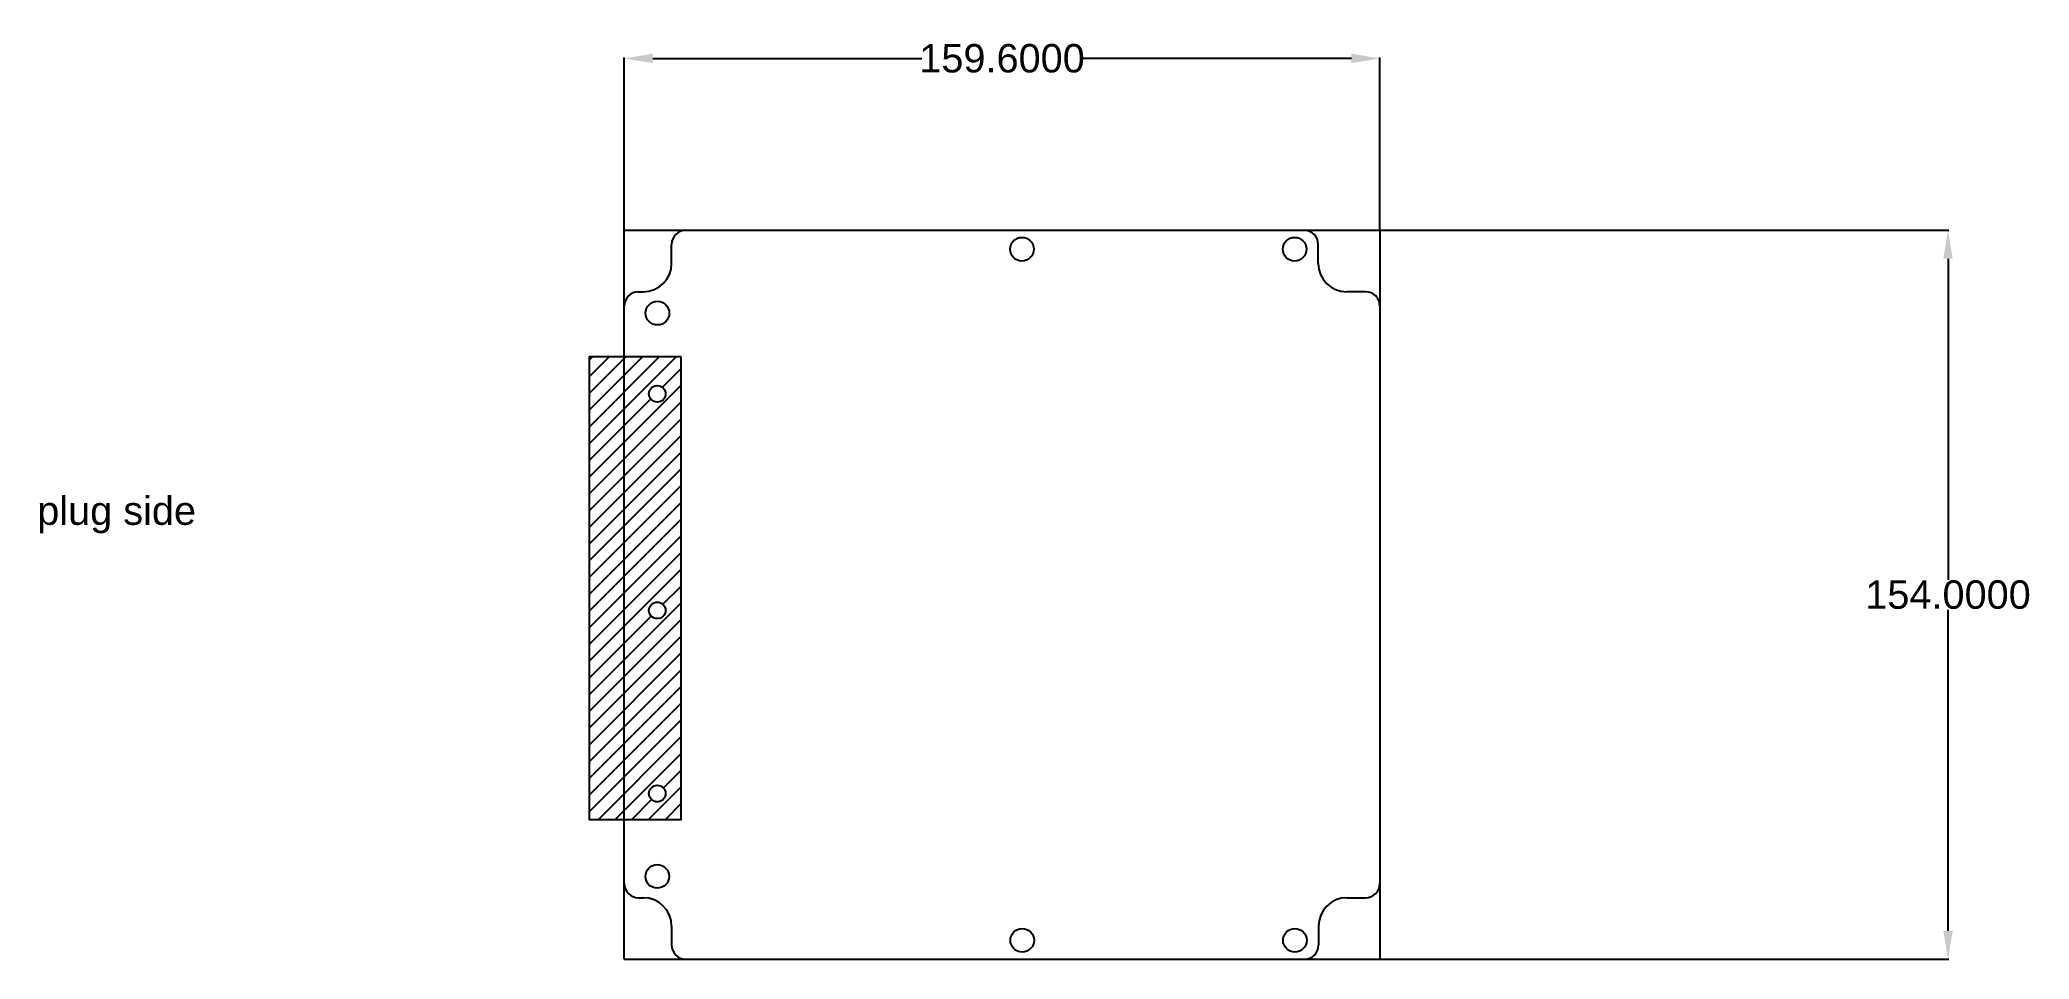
# Model space of a CAD drawing. Header units: millimetres. Extents: x -116 to 304, y 11 to 206.
import ezdxf

# ---------------------------------------------------------------- set-up
doc = ezdxf.new("R2010")
doc.units = ezdxf.units.MM
doc.header["$MEASUREMENT"] = 0
doc.styles.get("Standard").update_dxf_attribs({"font": 'arial.ttf', "height": 6})
doc.dimstyles.get("Standard").update_dxf_attribs({"dimtxt": 6, "dimasz": 6, "dimexe": 0.18, "dimexo": 0.0625, "dimgap": 0.09, "dimtad": 0, "dimtih": 1, "dimtoh": 1, "dimdec": 4, "dimzin": 0, "dimdsep": 46, "dimtxsty": 'Standard', "dimcen": 0.09, "dimadec": 0, "dimazin": 0, "dimtfac": 1, "dimtdec": 4, "dimtofl": 0, "dimtmove": 0, "dimatfit": 3, "dimfxl": 1, "dimtolj": 1, "dimtzin": 0, "dimarcsym": 0})

# ---------------------------------------------------------------- blocks, each defined once
blk = doc.blocks.new('*D5')
at = {"color": 0, "lineweight": -2, "transparency": 16777216}
for p, q in [((167.12, 165.34), (287.25, 165.34)), ((287.07, 159.34), (287.07, 91.49)), ((287.07, 17.34), (287.07, 85.19)), ((167.12, 11.34), (287.25, 11.34))]:
    blk.add_line(p, q, dxfattribs=at)
at = {"color": 0, "transparency": 16777216}
for points in [[(286.07, 159.34), (288.07, 159.34), (287.07, 165.34)], [(286.07, 17.34), (288.07, 17.34), (287.07, 11.34)]]:
    blk.add_solid(points, dxfattribs=at)
at = {"layer": 'Defpoints', "color": 0, "transparency": 16777216}
for p in [(167.05, 165.34), (167.05, 11.34), (287.07, 11.34)]:
    blk.add_point(p, dxfattribs=at)
at = {"color": 0, "transparency": 16777216, "insert": (287.07, 88.34), "char_height": 6, "attachment_point": 5}
blk.add_mtext('\\A1;154.0000', dxfattribs=at)
blk = doc.blocks.new('*D6')
at = {"color": 0, "lineweight": -2, "transparency": 16777216}
for p, q in [((7.45, 165.4), (7.45, 201.83)), ((167.05, 165.4), (167.05, 201.83)), ((13.45, 201.65), (70.34, 201.65)), ((161.05, 201.65), (104.17, 201.65))]:
    blk.add_line(p, q, dxfattribs=at)
at = {"color": 0, "transparency": 16777216}
for points in [[(13.45, 202.65), (13.45, 200.65), (7.45, 201.65)], [(161.05, 202.65), (161.05, 200.65), (167.05, 201.65)]]:
    blk.add_solid(points, dxfattribs=at)
at = {"layer": 'Defpoints', "color": 0, "transparency": 16777216}
for p in [(167.05, 201.65), (7.45, 165.34), (167.05, 165.34)]:
    blk.add_point(p, dxfattribs=at)
at = {"color": 0, "transparency": 16777216, "insert": (87.25, 201.65), "char_height": 6, "attachment_point": 5}
blk.add_mtext('\\A1;159.6000', dxfattribs=at)

msp = doc.modelspace()

# ---------------------------------------------------------------- hatches: boundary and pattern name
h = msp.add_hatch()
h.set_pattern_fill('ANSI31', color=256, scale=20)
h.paths.add_polyline_path([(19.4723, 138.59778), (7.453, 138.59778), (7.453, 40.88407), (19.4723, 40.88407)])
h.paths.add_polyline_path([(12.67244, 130.79082, -1), (16.17244, 130.79082, -1)], flags=16)
h.paths.add_polyline_path([(16.17244, 85.04082, -1), (12.67244, 85.04082, -1)], flags=16)
h.paths.add_polyline_path([(16.17244, 46.34082, -1), (12.67244, 46.34082, -1)], flags=16)
h.paths.add_polyline_path([(7.453, 138.59778), (0.03057, 138.59778), (0.03057, 40.88407), (7.453, 40.88407)])

# ---------------------------------------------------------------- linework, layer by layer
at = {"color": 5}
for p, q in [((7.453, 11.34082), (7.453, 165.34082)), ((7.453, 165.34082), (167.053, 165.34082)), ((167.053, 165.34082), (167.053, 11.34082)), ((7.453, 11.34082), (167.053, 11.34082))]:
    msp.add_line(p, q, dxfattribs=at)
for p, q in [((20.453, 165.34082), (151.04748, 165.34082)), ((17.453, 158.34082), (17.453, 162.34082)), ((154.04748, 158.341), (154.04748, 162.34082)), ((10.453, 152.34082), (11.453, 152.34082)), ((164.053, 152.341), (160.04748, 152.341)), ((7.453, 27.34082), (7.453, 149.34082)), ((167.053, 149.341), (167.053, 27.34082)), ((10.453, 24.34082), (11.453, 24.34082)), ((160.1155, 24.34082), (160.1155, 24.34082)), ((160.1155, 24.34082), (164.053, 24.34082)), ((17.453, 18.34082), (17.453, 14.34082)), ((154.1155, 18.34082), (154.1155, 14.34082)), ((20.453, 11.34082), (151.1155, 11.34082))]:
    msp.add_line(p, q)
msp.add_lwpolyline([(19.4723, 138.59778), (0.03057, 138.59778), (0.03057, 40.88407), (19.4723, 40.88407)], close=True)
for centre, radius in [((91.453, 161.34082), 2.5), ((149.053, 161.34082), 2.5), ((14.453, 147.84082), 2.5), ((14.42244, 130.79082), 1.75), ((14.42244, 85.04082), 1.75), ((14.42244, 46.34082), 1.75), ((14.42244, 28.84079), 2.5), ((91.5155, 15.34082), 2.5), ((149.1155, 15.34082), 2.5)]:
    msp.add_circle(centre, radius)
for centre, radius, start, end in [((20.453, 162.34082), 3, 90, 180), ((151.04748, 162.34082), 3, 0, 90), ((11.453, 158.34082), 6, 270, 0), ((160.04748, 158.341), 6, 180, 270), ((10.453, 149.34082), 3, 90, 180), ((164.053, 149.341), 3, 0, 90), ((10.453, 27.34082), 3, 180, 270), ((164.053, 27.34082), 3, 270, 0), ((11.453, 18.34082), 6, 0, 90), ((160.1155, 18.34082), 6, 90, 180), ((20.453, 14.34082), 3, 180, 270), ((151.1155, 14.34082), 3, 270, 360)]:
    msp.add_arc(centre, radius, start, end)

# ---------------------------------------------------------------- texts
at = {"insert": (-116.55115, 109.10812), "char_height": 6, "attachment_point": 1}
msp.add_mtext_dynamic_manual_height_columns('plug side', width=91.3587916, gutter_width=30, heights=[0], dxfattribs=at)

# ---------------------------------------------------------------- dimensions: what is measured, and where the dimension line sits
dim = msp.add_linear_dim(base=(167.053, 201.65472), p1=(7.453, 165.34082), p2=(167.053, 165.34082), dimstyle='Standard')
dim.commit()
dim.dimension.update_dxf_attribs({"geometry": '*D6', "text_midpoint": (87.253, 201.65472)})
dim = msp.add_linear_dim(base=(287.06983, 11.34082), p1=(167.053, 165.34082), p2=(167.053, 11.34082), angle=90, dimstyle='Standard')
dim.commit()
dim.dimension.update_dxf_attribs({"geometry": '*D5', "text_midpoint": (287.06983, 88.34082)})

doc.saveas('drawing.dxf')
